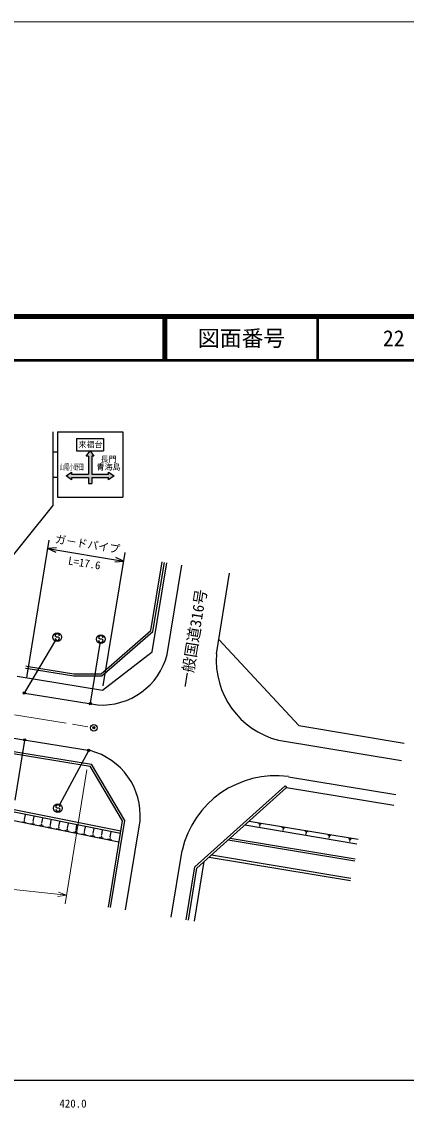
# Model space of a CAD drawing. Units: millimetres, scale not verified. Extents: x 0 to 700000, y -47500 to 447500.
# Drawn here: x 476252 to 564365, y 198357 to 447500 of the extents above; entities that cross this region are included whole.
import ezdxf
from ezdxf.enums import TextEntityAlignment as Align

# ---------------------------------------------------------------- set-up
doc = ezdxf.new("R2010")
doc.units = ezdxf.units.MM
doc.header["$LTSCALE"] = 1000
doc.header["$PDMODE"] = 32
doc.header["$PDSIZE"] = 500
doc.linetypes.add('CHAIN', pattern=[18.5, 12, -1.5, 3.5, -1.5])
for name, color, linetype, lineweight in [('M-STR-HTXT', 7, 'Continuous', 13), ('M-STR-STRC', 7, 'Continuous', 25), ('M-TTL-BAND', 7, 'Continuous', 25), ('M-TTL-LINE', 7, 'Continuous', 50), ('S-TTL', 7, 'Continuous', 25), ('作業レイヤ1', 7, 'Continuous', 13)]:
    doc.layers.add(name, color=color, linetype=linetype, lineweight=lineweight)
doc.layers.add('M-TTL-TXT', color=7, linetype='Continuous')
doc.layers.add('朱書', color=1, linetype='Continuous')
doc.styles.add('@ＭＳ ゴシック', font='')
doc.styles.add('FCフォント', font='')
doc.styles.add('ＭＳ ゴシック', font='')
doc.styles.get('@ＭＳ ゴシック').set_extended_font_data('@MS Gothic')
doc.styles.get('FCフォント').set_extended_font_data('FCフォント')
doc.styles.get('ＭＳ ゴシック').set_extended_font_data('MS Gothic')

msp = doc.modelspace()

# ---------------------------------------------------------------- hatches: boundary and pattern name
at = {"layer": 'M-STR-STRC'}
msp.add_hatch(color=256, dxfattribs=at).paths.add_polyline_path([(487663, 344327), (487663, 343827), (491538, 343827), (491538, 347952), (491038, 347952), (491913, 349202), (492788, 347952), (492288, 347952), (492288, 343827), (496163, 343827), (496163, 344327), (497413, 343452), (496163, 342577), (496163, 343077), (492288, 343077), (492288, 341702), (491538, 341702), (491538, 343077), (487663, 343077), (487663, 342577), (486413, 343452)])

# ---------------------------------------------------------------- linework, layer by layer
at = {"layer": 'M-STR-HTXT'}
for p, q in [((491196, 276088), (486186, 245415)), ((486509, 247389), (397058, 256871)), ((484533, 247078), (486509, 247389)), ((486509, 247389), (484642, 248107))]:
    msp.add_line(p, q, dxfattribs=at)
at = {"layer": 'M-STR-STRC'}
for p, q in [((483413, 353567), (483413, 336567)), ((484413, 353567), (484413, 338567)), ((484413, 353567), (499413, 353567)), ((488813, 352002), (495013, 352002)), ((488813, 352002), (488813, 349202)), ((495013, 352002), (495013, 349202)), ((499413, 353567), (499413, 338567)), ((483413, 348942), (484413, 348942)), ((488813, 349202), (495013, 349202)), ((491038, 347952), (491913, 349202)), ((491913, 349202), (492788, 347952)), ((491538, 347952), (491038, 347952)), ((491538, 347952), (491538, 343827)), ((492788, 347952), (492288, 347952)), ((492288, 347952), (492288, 343827)), ((486413, 343452), (487663, 344327)), ((487663, 344327), (487663, 343827)), ((487663, 343827), (491538, 343827)), ((492288, 343827), (496163, 343827)), ((496163, 344327), (497413, 343452)), ((496163, 343827), (496163, 344327)), ((483413, 343192), (484413, 343192)), ((487663, 342577), (486413, 343452)), ((487663, 343077), (487663, 342577)), ((487663, 343077), (491538, 343077)), ((491538, 343077), (491538, 341702)), ((491538, 341702), (492288, 341702)), ((492288, 343077), (492288, 341702)), ((492288, 343077), (496163, 343077)), ((497413, 343452), (496163, 342577)), ((496163, 342577), (496163, 343077)), ((451560, 297228), (483413, 336567)), ((484413, 338567), (499413, 338567)), ((477563, 298174), (482561, 328769)), ((484228, 326995), (482238, 326795)), ((482238, 326795), (499608, 323958)), ((482238, 326795), (484061, 325973)), ((494933, 295337), (499931, 325932)), ((497618, 323758), (499608, 323958)), ((499608, 323958), (497785, 324780)), ((483993, 306661), (483894, 306779)), ((484238, 306522), (483993, 306661)), ((484539, 306519), (484238, 306522)), ((484784, 306408), (484539, 306519)), ((483956, 305789), (476914, 293862)), ((484890, 306271), (484784, 306408)), ((491978, 291412), (494210, 305081)), ((493976, 306209), (493877, 306327)), ((494221, 306069), (493976, 306209)), ((494522, 306067), (494221, 306069)), ((494767, 305955), (494522, 306067)), ((494873, 305819), (494767, 305955)), ((476918, 282828), (474685, 269159)), ((491517, 280451), (485016, 268222)), ((484151, 267479), (484052, 267597)), ((484396, 267340), (484151, 267479)), ((484697, 267338), (484396, 267340)), ((484942, 267226), (484697, 267338)), ((485048, 267089), (484942, 267226))]:
    msp.add_line(p, q, dxfattribs=at)
for centre, radius in [((484388, 306521), 1000), ((494371, 306068), 1000), ((476838, 293733), 150), ((476838, 293733), 120), ((476838, 293733), 90), ((476838, 293733), 60), ((476838, 293733), 30), ((491953, 291264), 150), ((491953, 291264), 120), ((491953, 291264), 90), ((491953, 291264), 60), ((491953, 291264), 30), ((476942, 282976), 150), ((476942, 282976), 120), ((476942, 282976), 90), ((476942, 282976), 60), ((476942, 282976), 30), ((491587, 280584), 150), ((491587, 280584), 120), ((491587, 280584), 90), ((491587, 280584), 60), ((491587, 280584), 30), ((484547, 267339), 1000)]:
    msp.add_circle(centre, radius, dxfattribs=at)
for centre, start, end in [((484394, 306775), 359.55488, 179.55488), ((494377, 306323), 359.55488, 179.55488), ((484390, 306275), 179.55488, 359.55488), ((494373, 305823), 179.55488, 359.55488), ((484548, 267093), 179.55488, 359.55488), ((484552, 267593), 359.55488, 179.55488)]:
    msp.add_arc(centre, 500, start, end, dxfattribs=at)
for p in [(476838, 293733), (491953, 291264), (476942, 282976), (491587, 280584)]:
    msp.add_point(p, dxfattribs=at)
at = {"layer": 'M-TTL-BAND', "color": 2, "linetype": 'CHAIN', "lineweight": 13}
msp.add_line((474582, 288731), (492036, 285881), dxfattribs=at)
at = {"layer": 'M-TTL-BAND'}
msp.add_line((40000, 205000), (579000, 205000), dxfattribs=at)
at = {"layer": 'M-TTL-LINE'}
for p, q in [((508747, 380000), (508747, 370000)), ((509247, 380000), (509247, 370000)), ((543997, 380000), (543997, 370000)), ((40000, 370000), (680000, 370000))]:
    msp.add_line(p, q, dxfattribs=at)
at = {"layer": 'S-TTL', "color": 2, "lineweight": 140}
msp.add_line((680000, 380000), (40000, 380000), dxfattribs=at)
at = {"layer": 'S-TTL'}
for p, q in [((505810, 308040), (508438, 323732)), ((506148, 303131), (509485, 323561)), ((506271, 307779), (508931, 323651)), ((509602, 302567), (512939, 322996)), ((520873, 302714), (523894, 321207)), ((494414, 298118), (505810, 308040)), ((494600, 297617), (506271, 307779)), ((539772, 286287), (521411, 306007)), ((494772, 294350), (506148, 303131)), ((477109, 299419), (477738, 299318)), ((477179, 299914), (477816, 299812)), ((477402, 297188), (477816, 299812)), ((477738, 299318), (488182, 297635)), ((477816, 299812), (488223, 298135)), ((475218, 297544), (494772, 294350)), ((488182, 297635), (494600, 297617)), ((488223, 298135), (494414, 298118)), ((476986, 293709), (493631, 290990)), ((539772, 286287), (563918, 282261)), ((473014, 283617), (491922, 280529)), ((535076, 282913), (563244, 278217)), ((472467, 280160), (491909, 276985)), ((472545, 280654), (492221, 277440)), ((499320, 264430), (491909, 276985)), ((499843, 264528), (492221, 277440)), ((537353, 274551), (561949, 270450)), ((498851, 261556), (444426, 272447)), ((498931, 262050), (444525, 272938)), ((515935, 253874), (536608, 272457)), ((516401, 253619), (536942, 272085)), ((536608, 272457), (536942, 272085)), ((536942, 272085), (561538, 267984)), ((498528, 259581), (445186, 270256)), ((476312, 264231), (477293, 264035)), ((476739, 264451), (476984, 264402)), ((476890, 264727), (476951, 264715)), ((476920, 264721), (477136, 265800)), ((478851, 264335), (478912, 264322)), ((478881, 264329), (479097, 265407)), ((480842, 263936), (481058, 265015)), ((482804, 263544), (483019, 264622)), ((484765, 263151), (484981, 264230)), ((496095, 244687), (499320, 264430)), ((496589, 244607), (499843, 264528)), ((500043, 244043), (503367, 264395)), ((528366, 264376), (553325, 260251)), ((478273, 263838), (479254, 263642)), ((478700, 264059), (478945, 264010)), ((480234, 263446), (481215, 263250)), ((480661, 263666), (480906, 263617)), ((480812, 263942), (480873, 263930)), ((482196, 263053), (483176, 262857)), ((482622, 263274), (482867, 263225)), ((482773, 263550), (482834, 263538)), ((484157, 262661), (485137, 262465)), ((484583, 262882), (484828, 262833)), ((484734, 263157), (484795, 263145)), ((486118, 262269), (487098, 262072)), ((486544, 262489), (486789, 262440)), ((486695, 262765), (486756, 262753)), ((486726, 262759), (486942, 263837)), ((488079, 261876), (489059, 261680)), ((488505, 262097), (488751, 262048)), ((488656, 262372), (488718, 262360)), ((488687, 262366), (488903, 263445)), ((490467, 261704), (490712, 261655)), ((490617, 261980), (490679, 261968)), ((490648, 261974), (490864, 263052)), ((492609, 261581), (492825, 262660)), ((494570, 261189), (494786, 262268)), ((496531, 260797), (496747, 261875)), ((527396, 263504), (553069, 259166)), ((530479, 263855), (531153, 263743)), ((530637, 263759), (530974, 263704)), ((530783, 263597), (530705, 263125)), ((530710, 263678), (530878, 263650)), ((530741, 263604), (530825, 263590)), ((535806, 262989), (536547, 262866)), ((535979, 262884), (536349, 262823)), ((536139, 262705), (536054, 262187)), ((536059, 262795), (536244, 262764)), ((536093, 262713), (536186, 262698)), ((541087, 262132), (541874, 262002)), ((541271, 262020), (541664, 261955)), ((541441, 261830), (541350, 261279)), ((541356, 261925), (541553, 261893)), ((541392, 261838), (541491, 261822)), ((490040, 261484), (491021, 261287)), ((492001, 261091), (492982, 260895)), ((492428, 261312), (492673, 261263)), ((492578, 261588), (492640, 261575)), ((493962, 260699), (494943, 260503)), ((494389, 260919), (494634, 260870)), ((494540, 261195), (494601, 261183)), ((495923, 260306), (496904, 260110)), ((496350, 260527), (496595, 260478)), ((496501, 260803), (496562, 260790)), ((523546, 260042), (552595, 255265)), ((524022, 260471), (552677, 255758)), ((546388, 261190), (547062, 261079)), ((546545, 261095), (546883, 261039)), ((546692, 260932), (546614, 260460)), ((546619, 261014), (546787, 260986)), ((546650, 260939), (546734, 260925)), ((551135, 260412), (551809, 260301)), ((551292, 260317), (551630, 260261)), ((551439, 260154), (551361, 259682)), ((551366, 260235), (551534, 260208)), ((551397, 260161), (551481, 260147)), ((510504, 242334), (513003, 257631)), ((519754, 256634), (551692, 251325)), ((515856, 241460), (518090, 255138)), ((519183, 256121), (551593, 250733)), ((513958, 241770), (515935, 253874)), ((514452, 241689), (516401, 253619))]:
    msp.add_line(p, q, dxfattribs=at)
at = {"layer": 'S-TTL', "color": 3}
msp.add_circle((492776, 285760), 750, dxfattribs=at)
at = {"layer": 'S-TTL'}
for centre, radius, start, end in [((494584, 306481), 15520, 266.47817, 345.39146), ((539713, 301233), 18898, 175.50463, 255.79593), ((488004, 265623), 15412, 355.42746, 75.27531), ((534423, 252786), 21962, 82.33295, 167.25403)]:
    msp.add_arc(centre, radius, start, end, dxfattribs=at)
at = {"layer": 'S-TTL', "color": 6}
msp.add_point((492776, 285760), dxfattribs=at)
at = {"layer": 'S-TTL', "color": 3}
msp.add_point((492776, 285760), dxfattribs=at)
at = {"layer": '作業レイヤ1'}
msp.add_lwpolyline([(0, -47500), (700000, -47500), (700000, 447500), (0, 447500)], close=True, dxfattribs=at)

# ---------------------------------------------------------------- texts
at = {"layer": 'M-STR-STRC', "style": 'ＭＳ ゴシック'}
msp.add_text('来福台', height=1320, dxfattribs=at).set_placement((492013, 350636), align=Align.MIDDLE_CENTER)
at = {"layer": 'M-STR-STRC', "style": 'FCフォント', "width": 0.6}
msp.add_text('山陽小野田', height=1320, dxfattribs=at).set_placement((487663, 344427), align=Align.BOTTOM_CENTER)
at = {"layer": 'M-STR-STRC', "style": 'ＭＳ ゴシック'}
for s, p in [('青海島', (496163, 344427)), ('長門', (496163, 346227))]:
    msp.add_text(s, height=1320, dxfattribs=at).set_placement(p, align=Align.BOTTOM_CENTER)
msp.add_text('ガ－ドパイプ', height=1833, rotation=350.723, dxfattribs=at).set_placement((491084, 326363), align=Align.BOTTOM_CENTER)
at = {"layer": 'M-STR-STRC', "style": '@ＭＳ ゴシック'}
msp.add_text('L=17.6', height=1833, rotation=350.723, dxfattribs=at).set_placement((490762, 324390), align=Align.TOP_CENTER)
at = {"layer": 'M-TTL-BAND', "style": 'ＭＳ ゴシック'}
msp.add_text('420.0', height=1833, dxfattribs=at).set_placement((488000, 198195), align=Align.BOTTOM_CENTER)
at = {"layer": 'M-TTL-TXT', "style": 'ＭＳ ゴシック'}
msp.add_text('図面番号', height=3666, dxfattribs=at).set_placement((526622, 375000), align=Align.MIDDLE_CENTER)
at = {"layer": 'S-TTL', "style": 'ＭＳ ゴシック'}
msp.add_text('一般国道316号', height=2566, rotation=80.723, dxfattribs=at).set_placement((515568, 306213), align=Align.MIDDLE_CENTER)
at = {"layer": '朱書', "style": 'ＭＳ ゴシック'}
msp.add_text('22', height=3666, dxfattribs=at).set_placement((561497, 375000), align=Align.MIDDLE_CENTER)

doc.saveas('drawing.dxf')
